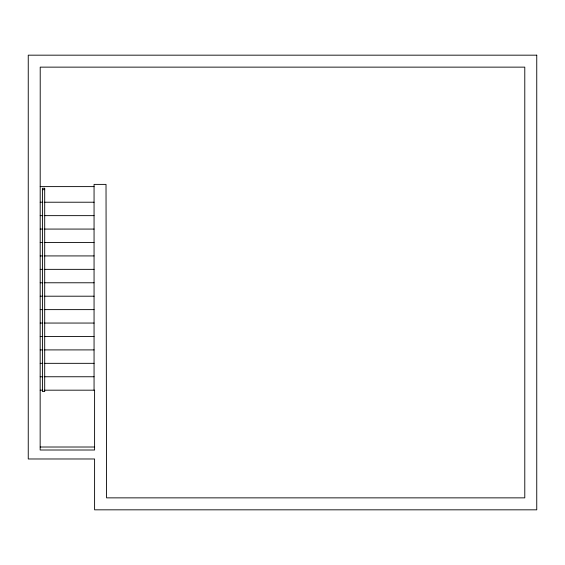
<?xml version="1.0" encoding="UTF-8"?>
<svg xmlns="http://www.w3.org/2000/svg" width="565" height="565" viewBox="0 0 565 565"><rect width="100%" height="100%" fill="white"/><g stroke="black" fill="none" stroke-linecap="round" stroke-linejoin="round"><path stroke-width="0.85" d="M94.058 390.182L94.058 184.388L106.022 184.388L106.559 497.864L524.786 497.864L524.786 67.136L40.214 67.136L40.157 450.008L94.595 450.008L94.595 390.182L44.628 390.182M40.214 186.612L94.058 186.612M42.46 189.656L44.699 189.656M40.214 202.221L42.862 202.221M44.628 202.221L94.058 202.221M40.214 215.646L42.862 215.646M44.628 215.646L94.058 215.646M40.214 229.072L42.862 229.072M44.628 229.072L94.058 229.072M40.214 242.498L42.862 242.498M44.628 242.498L94.058 242.498M40.214 255.924L42.862 255.924M44.628 255.924L94.058 255.924M40.214 269.35L42.862 269.35M44.628 269.35L94.058 269.35M40.214 282.775L42.862 282.775M44.628 282.775L94.058 282.775M40.214 296.201L42.862 296.201M44.628 296.201L94.058 296.201M40.214 309.627L42.862 309.627M44.628 309.627L94.058 309.627M40.214 323.053L42.862 323.053M44.628 323.053L94.058 323.053M40.214 336.479L42.862 336.479M44.628 336.479L94.058 336.479M40.214 349.905L42.862 349.905M44.628 349.905L94.058 349.905M40.214 363.33L42.862 363.33M44.628 363.33L94.058 363.33M40.214 376.756L42.862 376.756M44.628 376.756L94.058 376.756M40.214 390.182L42.862 390.182M40.214 447.014L94.595 447.014M536.75 55.172L28.25 55.172L28.25 458.978L94.595 458.978L94.595 509.828L536.75 509.828L536.75 55.172M44.699 188.279L42.46 188.279L42.46 391.559L44.699 391.559L44.699 188.279"/></g></svg>
